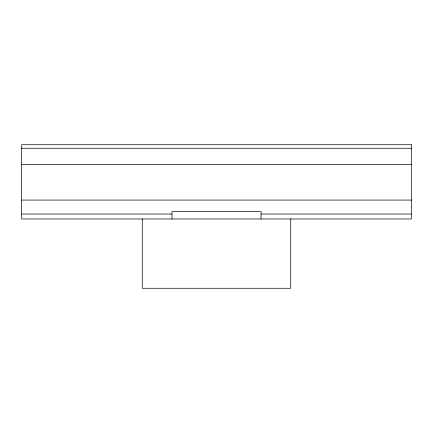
<?xml version="1.0" encoding="UTF-8"?>
<svg xmlns="http://www.w3.org/2000/svg" width="433" height="433" viewBox="0 0 433 433"><rect width="100%" height="100%" fill="white"/><g stroke="black" fill="none" stroke-linecap="round" stroke-linejoin="round"><path stroke-width="0.65" d="M21.65 148.248L411.35 148.248M21.65 164.535L411.35 164.535M21.65 200.073L411.35 200.073M21.65 214.026L171.847 214.026M261.153 214.026L411.35 214.026M290.738 218.974L290.738 288.264L142.262 288.264L142.262 218.974M261.045 218.974L261.045 211.553L171.955 211.553L171.955 218.974M411.35 144.736L21.65 144.736L21.65 218.974L411.35 218.974L411.35 144.736"/></g></svg>
